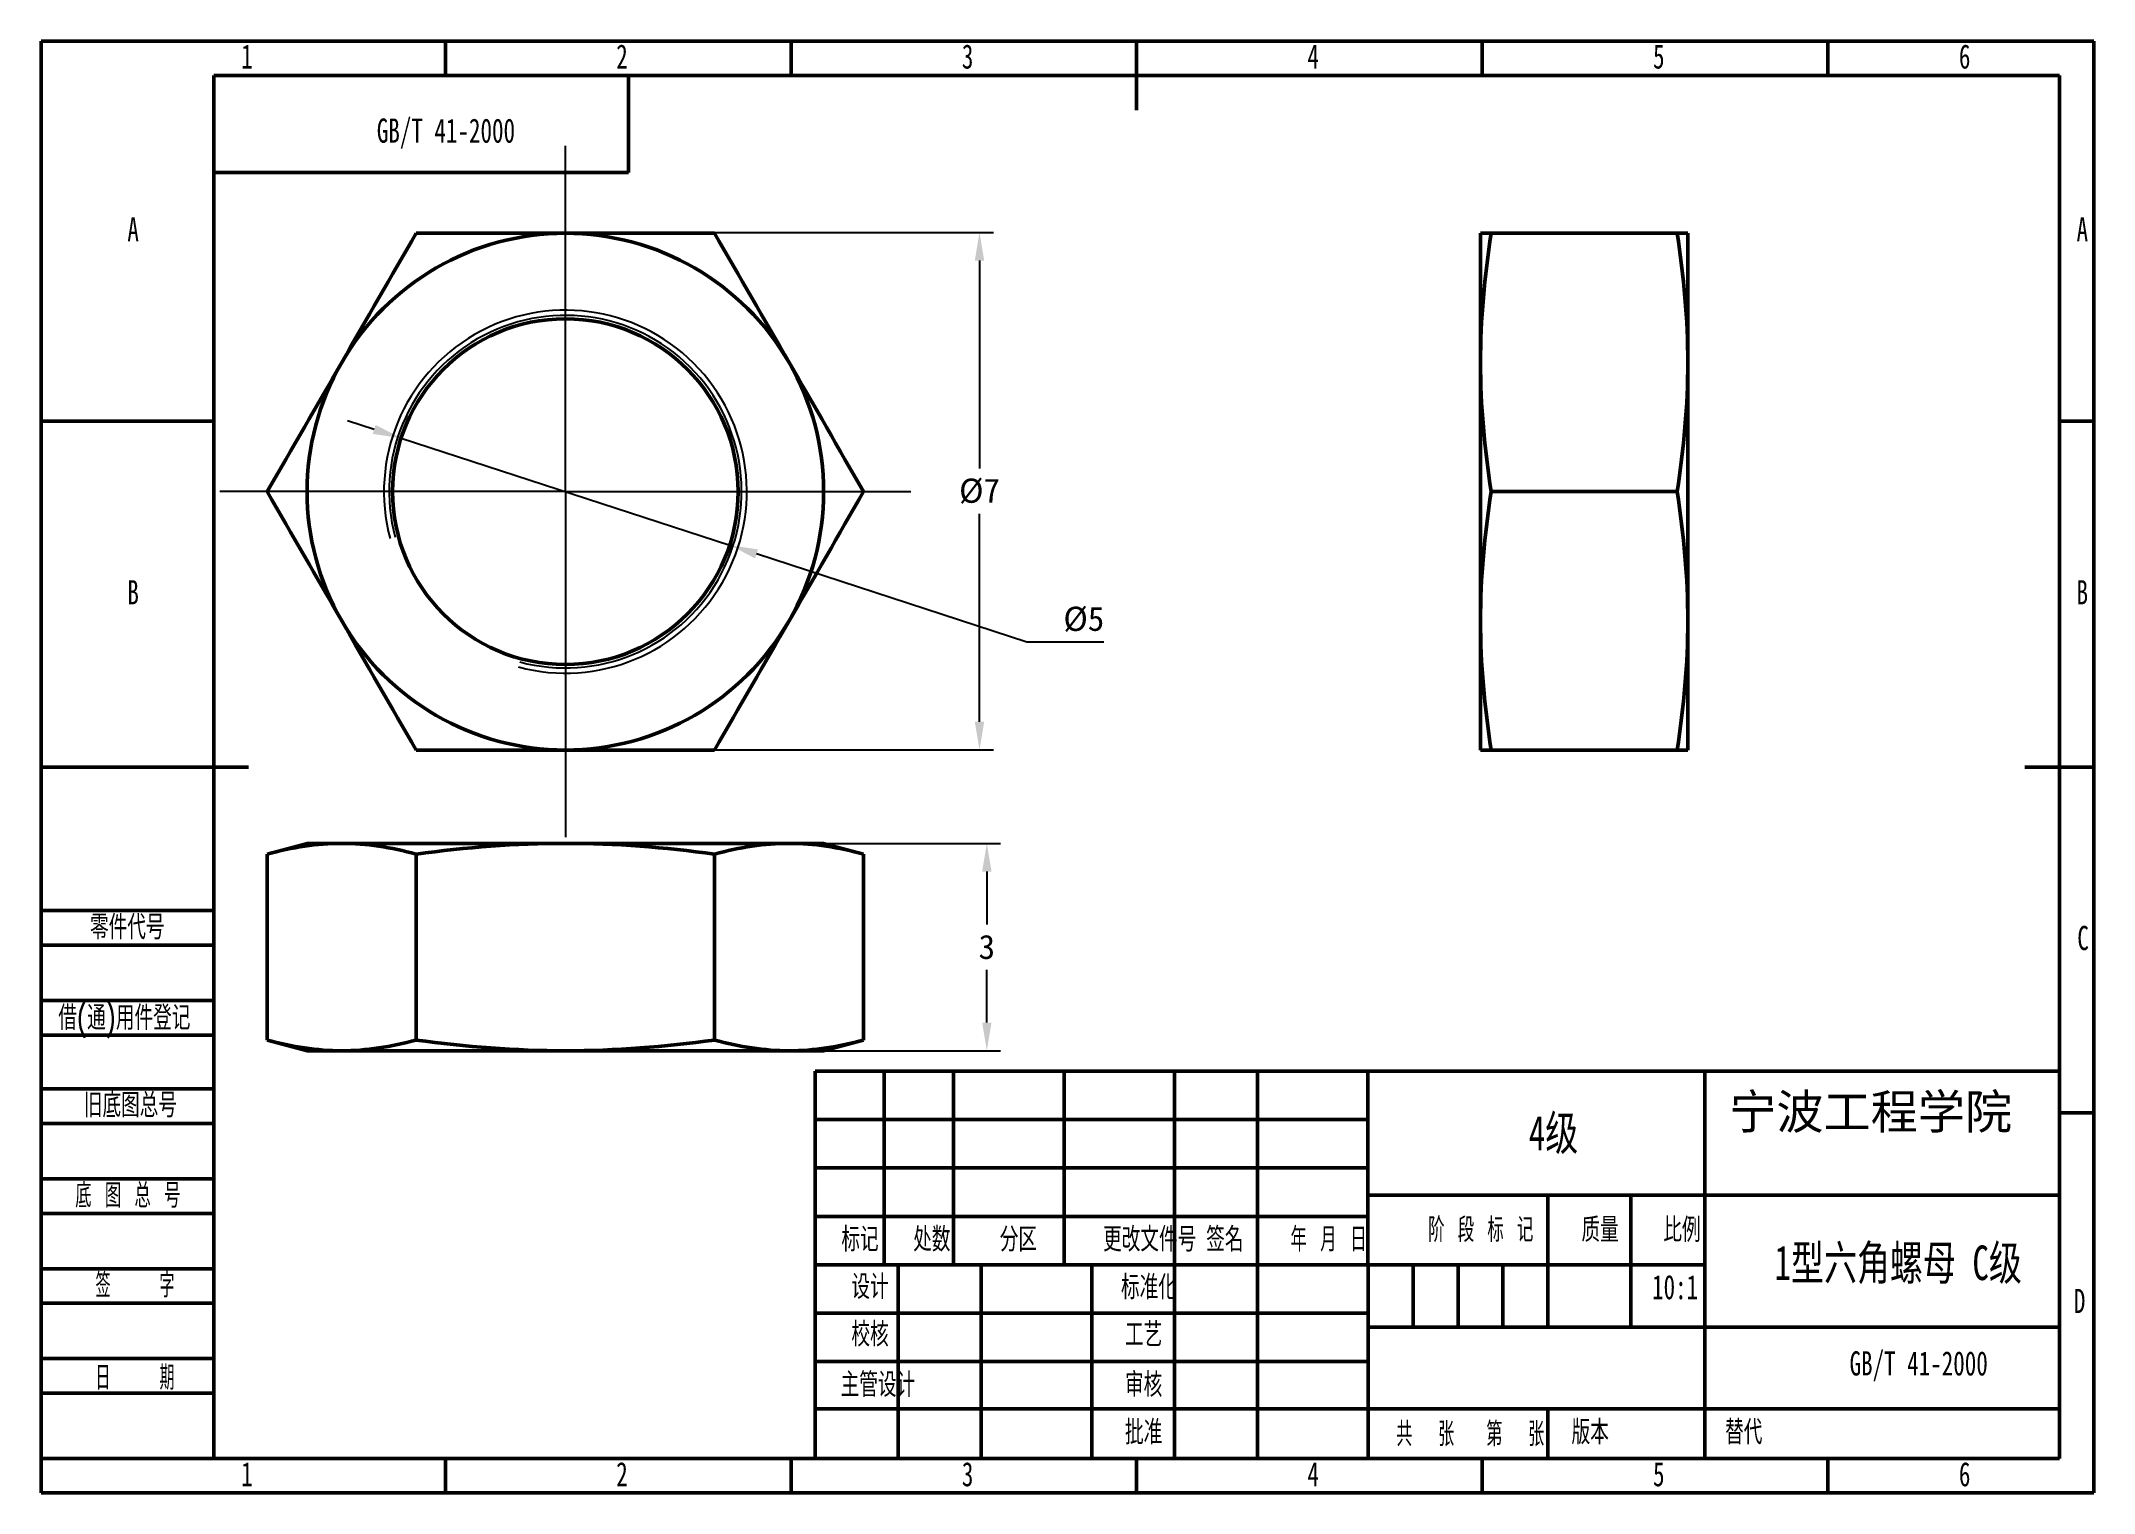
# Model space of a CAD drawing. Header units: millimetres. Extents: x 0 to 297, y 0 to 210.
import ezdxf

# ---------------------------------------------------------------- set-up
doc = ezdxf.new("R2010")
doc.units = ezdxf.units.MM
doc.header["$PDSIZE"] = -1
doc.layers.add('图框', color=7, linetype='Continuous')
doc.layers.add('标注层', color=4, linetype='Continuous', lineweight=25)
doc.layers.add('轮廓实线层', color=7, linetype='Continuous', lineweight=50)
doc.styles.add('SLDTEXTSTYLE0', font='TXT', dxfattribs={"width": 0.7})
doc.styles.add('SLDTEXTSTYLE1', font='TXT', dxfattribs={"width": 0.7, "bigfont": 'bigfont'})
doc.styles.add('SLDTEXTSTYLE2', font='TXT', dxfattribs={"width": 0.6, "bigfont": 'bigfont'})
doc.styles.add('SLDTEXTSTYLE3', font='TXT', dxfattribs={"width": 0.614286, "bigfont": 'bigfont'})
doc.styles.add('SLDTEXTSTYLE4', font='TXT', dxfattribs={"width": 0.62, "bigfont": 'bigfont'})
doc.styles.add('SLDTEXTSTYLE5', font='TXT', dxfattribs={"width": 0.566667, "bigfont": 'bigfont'})
doc.dimstyles.new('ISO-25', dxfattribs={"dimtxt": 2.5, "dimasz": 2.5, "dimexe": 1.25, "dimexo": 0.625, "dimtad": 1, "dimtxsty": 'Standard', "dimcen": 2.5, "dimadec": 0, "dimazin": 0, "dimtfac": 1, "dimtmove": 0, "dimatfit": 3, "dimfxl": 1, "dimarcsym": 0})

# ---------------------------------------------------------------- blocks, each defined once
blk = doc.blocks.new('SW_CENTERMARKSYMBOL_0')
at = {"layer": '图框', "color": 0}
for p, q in [((0, 25), (0, 50)), ((0, 0), (0, 25)), ((-25, 0), (-50, 0)), ((0, 0), (-25, 0)), ((0, 0), (0, -25)), ((0, 0), (25, 0)), ((25, 0), (50, 0)), ((0, -25), (0, -50))]:
    blk.add_line(p, q, dxfattribs=at)
blk = doc.blocks.new('*D2')
at = {"layer": 'Defpoints', "color": 0, "transparency": 16777216}
for p in [(75.85, 182.33), (75.85, 107.46), (135.77, 107.46)]:
    blk.add_point(p, dxfattribs=at)
at = {"layer": '标注层', "color": 0, "lineweight": -2, "transparency": 16777216}
for p, q in [((75.85, 182.33), (137.77, 182.33)), ((135.77, 178.25), (135.77, 148.17)), ((135.77, 111.54), (135.77, 141.62)), ((75.85, 107.46), (137.77, 107.46))]:
    blk.add_line(p, q, dxfattribs=at)
at = {"layer": '标注层', "color": 0, "transparency": 16777216}
for points in [[(135.09, 178.25), (136.45, 178.25), (135.77, 182.33)], [(135.09, 111.54), (136.45, 111.54), (135.77, 107.46)]]:
    blk.add_solid(points, dxfattribs=at)
at = {"layer": '标注层', "color": 0, "transparency": 16777216, "insert": (135.77, 144.89), "char_height": 3.5, "attachment_point": 5}
blk.add_mtext('%%C7', dxfattribs=at)
blk = doc.blocks.new('*D3')
at = {"layer": 'Defpoints', "color": 0, "transparency": 16777216}
for p in [(52.08, 152.57), (99.63, 137.09)]:
    blk.add_point(p, dxfattribs=at)
at = {"layer": '标注层', "color": 0, "lineweight": -2, "transparency": 16777216}
for p, q in [((48.2, 153.83), (44.32, 155.09)), ((52.08, 152.57), (99.63, 137.09)), ((142.63, 123.08), (103.51, 135.82)), ((153.78, 123.08), (142.63, 123.08))]:
    blk.add_line(p, q, dxfattribs=at)
at = {"layer": '标注层', "color": 0, "transparency": 16777216}
for points in [[(48.41, 154.48), (47.99, 153.18), (52.08, 152.57)], [(103.72, 136.47), (103.29, 135.18), (99.63, 137.09)]]:
    blk.add_solid(points, dxfattribs=at)
at = {"layer": '标注层', "color": 0, "transparency": 16777216, "insert": (150.86, 126.36), "char_height": 3.5, "attachment_point": 5}
blk.add_mtext('%%C5', dxfattribs=at)
blk = doc.blocks.new('*D4')
at = {"layer": 'Defpoints', "color": 0, "transparency": 16777216}
for p in [(92.04, 93.95), (92.04, 63.95), (136.83, 63.95)]:
    blk.add_point(p, dxfattribs=at)
at = {"layer": '标注层', "color": 0, "lineweight": -2, "transparency": 16777216}
for p, q in [((92.04, 93.95), (138.83, 93.95)), ((136.83, 89.87), (136.83, 82.23)), ((136.83, 68.03), (136.83, 75.68)), ((92.04, 63.95), (138.83, 63.95))]:
    blk.add_line(p, q, dxfattribs=at)
at = {"layer": '标注层', "color": 0, "transparency": 16777216}
for points in [[(136.15, 89.87), (137.51, 89.87), (136.83, 93.95)], [(136.15, 68.03), (137.51, 68.03), (136.83, 63.95)]]:
    blk.add_solid(points, dxfattribs=at)
at = {"layer": '标注层', "color": 0, "transparency": 16777216, "insert": (136.83, 78.95), "char_height": 3.5, "attachment_point": 5}
blk.add_mtext('3', dxfattribs=at)

msp = doc.modelspace()

# ---------------------------------------------------------------- linework, layer by layer
for radius in [26.25, 25.5]:
    msp.add_arc((75.854, 144.827), radius, 255, 195)
at = {"layer": '轮廓实线层'}
for p, q in [((0, 0), (0, 210)), ((0, 210), (297, 210)), ((58.5, 210), (58.5, 205)), ((108.5, 210), (108.5, 205)), ((158.5, 210), (158.5, 200)), ((208.5, 210), (208.5, 205)), ((258.5, 210), (258.5, 205)), ((297, 0), (297, 210)), ((25, 5), (25, 205)), ((25, 205), (292, 205)), ((85, 191), (85, 205)), ((292, 5), (292, 205)), ((25, 191), (85, 191)), ((208.248, 163.511), (208.248, 182.196)), ((236.699, 182.196), (209.797, 182.196)), ((238.248, 163.511), (238.248, 182.196)), ((208.248, 126.142), (208.248, 163.511)), ((238.248, 126.142), (238.248, 163.511)), ((0, 155), (25, 155)), ((297, 155), (292, 155)), ((236.699, 144.827), (209.797, 144.827)), ((208.248, 107.458), (208.248, 126.142)), ((238.248, 107.458), (238.248, 126.142)), ((236.699, 107.458), (209.797, 107.458)), ((0, 105), (30, 105)), ((297, 105), (287, 105)), ((38.485, 93.955), (32.704, 92.406)), ((32.704, 65.504), (32.704, 92.406)), ((38.485, 93.955), (43.492, 93.955)), ((43.492, 93.955), (75.854, 93.955)), ((54.279, 65.504), (54.279, 92.406)), ((75.854, 93.955), (108.217, 93.955)), ((97.429, 65.504), (97.429, 92.406)), ((108.217, 93.955), (113.223, 93.955)), ((119.004, 92.406), (113.223, 93.955)), ((119.004, 65.504), (119.004, 92.406)), ((0, 84.221), (25, 84.221)), ((0, 79.221), (25, 79.221)), ((0, 71.221), (25, 71.221)), ((0, 66.221), (25, 66.221)), ((32.704, 65.504), (38.485, 63.955)), ((113.223, 63.955), (119.004, 65.504)), ((38.485, 63.955), (43.492, 63.955)), ((43.492, 63.955), (75.854, 63.955)), ((108.217, 63.955), (75.854, 63.955)), ((108.217, 63.955), (113.223, 63.955)), ((112, 61), (112, 5)), ((112, 61), (292, 61)), ((122, 61), (122, 33)), ((132, 61), (132, 33)), ((148, 61), (148, 33)), ((164, 61), (164, 5)), ((176, 61), (176, 5)), ((191.968, 61.052), (192.005, 5)), ((240.692, 61), (240.692, 5)), ((0, 58.43), (25, 58.43)), ((112, 54), (192, 54)), ((297, 55), (292, 55)), ((0, 53.43), (25, 53.43)), ((0, 45.43), (25, 45.43)), ((112, 47), (192, 47)), ((191.98, 43.052), (291.98, 43.052)), ((218, 43.069), (218, 24.069)), ((230, 43), (230, 24)), ((0, 40.43), (25, 40.43)), ((112, 40), (192, 40)), ((112, 33), (192, 33)), ((124, 33), (124, 5)), ((136, 33), (136, 5)), ((152, 33), (152, 5)), ((192.015, 33), (240.692, 33)), ((198.5, 33), (198.5, 24)), ((205, 33), (205, 24)), ((211.5, 33), (211.5, 24)), ((0, 32.43), (25, 32.43)), ((0, 27.43), (25, 27.43)), ((112, 26), (192, 26)), ((192, 24), (292, 24)), ((0, 19.43), (25, 19.43)), ((112, 19), (192, 19)), ((0, 14.43), (25, 14.43)), ((112, 12.166), (192, 12.166)), ((192, 12.166), (292, 12.166)), ((218, 12.166), (218, 5)), ((0, 5), (25, 5)), ((25, 5), (292, 5)), ((58.5, 0), (58.5, 5)), ((108.5, 0), (108.5, 5)), ((158.5, 0), (158.5, 5)), ((208.5, 0), (208.5, 5)), ((258.5, 0), (258.5, 5)), ((0, 0), (297, 0))]:
    msp.add_line(p, q, dxfattribs=at)
msp.add_circle((75.854, 144.827), 25, dxfattribs=at)
for start, end in [(90, 150), (30, 90), (150, 210), (330, 30), (210, 270), (270, 330)]:
    msp.add_arc((75.854, 144.827), 37.369, start, end, dxfattribs=at)
for points in [[(54.279, 182.196), (50.683, 175.968), (47.088, 169.739), (43.492, 163.511)], [(54.279, 182.196), (61.452, 182.196), (68.672, 182.196), (75.854, 182.196)], [(75.854, 182.196), (83.059, 182.196), (90.249, 182.196), (97.429, 182.196)], [(108.217, 163.511), (104.621, 169.739), (101.025, 175.968), (97.429, 182.196)], [(208.248, 163.511), (208.248, 169.739), (208.834, 175.968), (209.797, 182.196)], [(209.797, 182.196), (208.836, 182.196), (208.248, 182.196), (208.248, 182.196)], [(236.699, 182.196), (237.663, 175.968), (238.248, 169.739), (238.248, 163.511)], [(236.699, 182.196), (237.66, 182.196), (238.248, 182.196), (238.248, 182.196)], [(43.492, 163.511), (39.896, 157.283), (36.3, 151.055), (32.704, 144.827)], [(119.004, 144.827), (115.408, 151.055), (111.813, 157.283), (108.217, 163.511)], [(209.797, 144.827), (208.834, 151.055), (208.248, 157.283), (208.248, 163.511)], [(238.248, 163.511), (238.248, 157.283), (237.663, 151.055), (236.699, 144.827)], [(32.704, 144.827), (36.3, 138.599), (39.896, 132.37), (43.492, 126.142)], [(108.217, 126.142), (111.813, 132.37), (115.408, 138.599), (119.004, 144.827)], [(208.248, 126.142), (208.248, 132.37), (208.834, 138.599), (209.797, 144.827)], [(236.699, 144.827), (237.663, 138.599), (238.248, 132.37), (238.248, 126.142)], [(43.492, 126.142), (47.088, 119.914), (50.683, 113.686), (54.279, 107.458)], [(97.429, 107.458), (101.025, 113.686), (104.621, 119.914), (108.217, 126.142)], [(209.797, 107.458), (208.834, 113.686), (208.248, 119.914), (208.248, 126.142)], [(238.248, 126.142), (238.248, 119.914), (237.663, 113.686), (236.699, 107.458)], [(54.279, 107.458), (61.452, 107.458), (68.672, 107.458), (75.854, 107.458)], [(75.854, 107.458), (83.059, 107.458), (90.249, 107.458), (97.429, 107.458)], [(209.797, 107.458), (208.836, 107.458), (208.248, 107.458), (208.248, 107.458)], [(236.699, 107.458), (237.66, 107.458), (238.248, 107.458), (238.248, 107.458)], [(32.704, 92.406), (36.3, 93.369), (39.896, 93.955), (43.492, 93.955)], [(43.492, 93.955), (47.088, 93.955), (50.683, 93.369), (54.279, 92.406)], [(54.279, 92.406), (61.452, 93.367), (68.672, 93.955), (75.854, 93.955)], [(75.854, 93.955), (83.059, 93.955), (90.249, 93.368), (97.429, 92.406)], [(97.429, 92.406), (101.025, 93.369), (104.621, 93.955), (108.217, 93.955)], [(108.217, 93.955), (111.813, 93.955), (115.408, 93.369), (119.004, 92.406)], [(43.492, 63.955), (39.896, 63.955), (36.3, 64.54), (32.704, 65.504)], [(54.279, 65.504), (50.683, 64.54), (47.088, 63.955), (43.492, 63.955)], [(54.279, 65.504), (61.452, 64.543), (68.672, 63.955), (75.854, 63.955)], [(75.854, 63.955), (83.059, 63.955), (90.249, 64.542), (97.429, 65.504)], [(108.217, 63.955), (104.621, 63.955), (101.025, 64.54), (97.429, 65.504)], [(119.004, 65.504), (115.408, 64.54), (111.813, 63.955), (108.217, 63.955)]]:
    msp.add_open_spline(points, degree=3, dxfattribs=at)

# ---------------------------------------------------------------- block references
msp.add_blockref('SW_CENTERMARKSYMBOL_0', (75.854, 144.827), dxfattribs=at)

# ---------------------------------------------------------------- texts
at = {"insert": (244.236, 57.642), "char_height": 5, "attachment_point": 1}
msp.add_mtext_dynamic_manual_height_columns('{\\fFangSong|b0|i0|c134|p49;宁波工程学院}', width=45.41546, gutter_width=17.5, heights=[0], dxfattribs=at)
at = {"layer": '轮廓实线层'}
for s, insert, char_height, attachment_point, style in [('1', (29.794, 209.52), 3.5, 2, 'SLDTEXTSTYLE0'), ('2', (84.044, 209.52), 3.5, 2, 'SLDTEXTSTYLE0'), ('3', (134.044, 209.52), 3.5, 2, 'SLDTEXTSTYLE0'), ('4', (184.044, 209.52), 3.5, 2, 'SLDTEXTSTYLE0'), ('5', (234.044, 209.52), 3.5, 2, 'SLDTEXTSTYLE0'), ('6', (278.297, 209.52), 3.5, 2, 'SLDTEXTSTYLE0'), ('GB/T 41-2000', (58.576, 198.799), 3.5, 2, 'SLDTEXTSTYLE0'), ('A', (13.32, 184.52), 3.5, 2, 'SLDTEXTSTYLE0'), ('A', (295.32, 184.52), 3.5, 2, 'SLDTEXTSTYLE0'), ('B', (13.32, 132.02), 3.5, 2, 'SLDTEXTSTYLE0'), ('B', (295.32, 132.02), 3.5, 2, 'SLDTEXTSTYLE0'), ('零件代号', (7.084, 83.579), 3.5, 1, 'SLDTEXTSTYLE1'), ('C', (295.427, 82.02), 3.5, 2, 'SLDTEXTSTYLE0'), ('借(通)用件登记', (2.496, 70.473), 3.5, 1, 'SLDTEXTSTYLE1'), ('旧底图总号', (6.194, 57.824), 3.5, 1, 'SLDTEXTSTYLE1'), ('{\\fFangSong|b0|i0|c134|p49;4级}', (218.814, 54.577), 5, 2, 'SLDTEXTSTYLE1'), ('底 图 总 号', (4.947, 44.766), 3.5, 1, 'SLDTEXTSTYLE3'), ('标记', (118.479, 38.417), 3.5, 2, 'SLDTEXTSTYLE1'), ('处数', (128.868, 38.417), 3.5, 2, 'SLDTEXTSTYLE1'), ('分区', (141.39, 38.417), 3.5, 2, 'SLDTEXTSTYLE1'), ('更改文件号', (160.39, 38.417), 3.5, 2, 'SLDTEXTSTYLE1'), ('签名', (171.258, 38.417), 3.5, 2, 'SLDTEXTSTYLE1'), ('年 月 日', (186.261, 38.417), 3.5, 2, 'SLDTEXTSTYLE4'), ('阶 段 标 记', (208.286, 39.805), 3.5, 2, 'SLDTEXTSTYLE3'), ('质量', (225.553, 39.805), 3.5, 2, 'SLDTEXTSTYLE1'), ('比例', (237.401, 39.805), 3.5, 2, 'SLDTEXTSTYLE1'), ('{\\fFangSong|b0|i0|c134|p49;1型六角螺母 C级}', (268.678, 35.791), 5, 2, 'SLDTEXTSTYLE1'), ('签    字', (13.591, 31.764), 3.5, 2, 'SLDTEXTSTYLE5'), ('设计', (119.928, 31.558), 3.5, 2, 'SLDTEXTSTYLE1'), ('标准化', (160.285, 31.492), 3.5, 2, 'SLDTEXTSTYLE1'), ('10:1', (236.403, 31.521), 3.5, 2, 'SLDTEXTSTYLE0'), ('D', (294.93, 29.52), 3.5, 2, 'SLDTEXTSTYLE0'), ('校核', (119.928, 24.679), 3.5, 2, 'SLDTEXTSTYLE1'), ('工艺', (159.517, 24.643), 3.5, 2, 'SLDTEXTSTYLE1'), ('日    期', (13.591, 18.413), 3.5, 2, 'SLDTEXTSTYLE5'), ('GB/T 41-2000', (271.644, 20.49), 3.5, 2, 'SLDTEXTSTYLE0'), ('主管设计', (121.069, 17.399), 3.5, 2, 'SLDTEXTSTYLE1'), ('审核', (159.517, 17.399), 3.5, 2, 'SLDTEXTSTYLE1'), ('批准', (159.519, 10.523), 3.5, 2, 'SLDTEXTSTYLE1'), ('共  张', (200.263, 10.262), 3.5, 2, 'SLDTEXTSTYLE2'), ('第  张', (213.29, 10.262), 3.5, 2, 'SLDTEXTSTYLE2'), ('版本', (224.12, 10.531), 3.5, 2, 'SLDTEXTSTYLE1'), ('替代', (243.641, 10.531), 3.5, 1, 'SLDTEXTSTYLE1'), ('1', (29.794, 4.465), 3.5, 2, 'SLDTEXTSTYLE0'), ('2', (84.044, 4.465), 3.5, 2, 'SLDTEXTSTYLE0'), ('3', (134.044, 4.465), 3.5, 2, 'SLDTEXTSTYLE0'), ('4', (184.044, 4.465), 3.5, 2, 'SLDTEXTSTYLE0'), ('5', (234.044, 4.465), 3.5, 2, 'SLDTEXTSTYLE0'), ('6', (278.297, 4.465), 3.5, 2, 'SLDTEXTSTYLE0')]:
    msp.add_mtext(s, dxfattribs=dict(at, insert=insert, char_height=char_height, attachment_point=attachment_point, style=style))

# ---------------------------------------------------------------- dimensions: what is measured, and where the dimension line sits
at = {"layer": '标注层'}
for base, p1, p2, text, picture, middle in [((135.768, 107.458), (75.854, 182.327), (75.854, 107.458), '%%C7', '*D2', (135.768, 144.892)), ((136.826, 63.955), (92.035, 93.955), (92.035, 63.955), '3', '*D4', (136.826, 78.955))]:
    dim = msp.add_linear_dim(base=base, p1=p1, p2=p2, angle=90, text=text, dimstyle='ISO-25', override={"dimtxt": 3.5, "dimasz": 4.08, "dimexe": 2, "dimexo": 0, "dimgap": 1.524, "dimtih": 1, "dimtoh": 1, "dimlfac": 0.1, "dimzin": 0, "dimadec": 2, "dimtzin": 0}, dxfattribs=at)
    dim.commit()
    dim.dimension.update_dxf_attribs({"geometry": picture, "text_midpoint": middle})
dim = msp.add_diameter_dim_2p(p1=(52.083, 152.568), p2=(99.626, 137.086), text='%%C5', dimstyle='ISO-25', override={"dimtxt": 3.5, "dimasz": 4.08, "dimexe": 2, "dimexo": 0, "dimgap": 1.524, "dimtih": 1, "dimtoh": 1, "dimlfac": 0.1, "dimzin": 0, "dimadec": 2, "dimtzin": 0}, dxfattribs=at)
dim.commit()
dim.dimension.update_dxf_attribs({"geometry": '*D3', "text_midpoint": (150.863, 123.081), "dimtype": 163})

doc.saveas('drawing.dxf')
